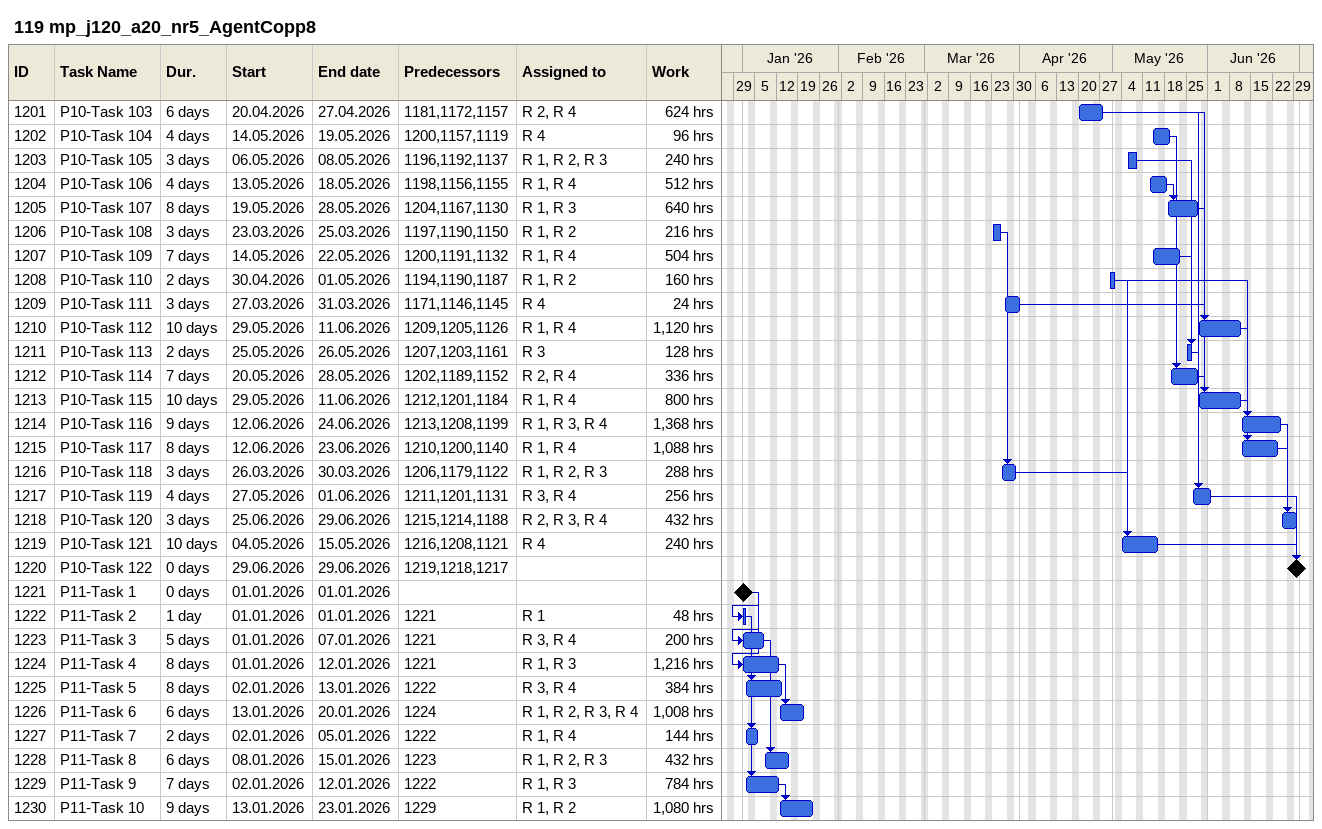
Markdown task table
119 mp_j120_a20_nr5_AgentCopp8

| ID | Task | Duration | Start | Finish | Predecessors | Resources | Work (h) |
|---|---|---|---|---|---|---|---|
| 1201 | P10-Task 103 | 6d | 2026-04-20 | 2026-04-27 | 1181, 1172, 1157 | R 2, R 4 | 624 |
| 1202 | P10-Task 104 | 4d | 2026-05-14 | 2026-05-19 | 1200, 1157, 1119 | R 4 | 96 |
| 1203 | P10-Task 105 | 3d | 2026-05-06 | 2026-05-08 | 1196, 1192, 1137 | R 1, R 2, R 3 | 240 |
| 1204 | P10-Task 106 | 4d | 2026-05-13 | 2026-05-18 | 1198, 1156, 1155 | R 1, R 4 | 512 |
| 1205 | P10-Task 107 | 8d | 2026-05-19 | 2026-05-28 | 1204, 1167, 1130 | R 1, R 3 | 640 |
| 1206 | P10-Task 108 | 3d | 2026-03-23 | 2026-03-25 | 1197, 1190, 1150 | R 1, R 2 | 216 |
| 1207 | P10-Task 109 | 7d | 2026-05-14 | 2026-05-22 | 1200, 1191, 1132 | R 1, R 4 | 504 |
| 1208 | P10-Task 110 | 2d | 2026-04-30 | 2026-05-01 | 1194, 1190, 1187 | R 1, R 2 | 160 |
| 1209 | P10-Task 111 | 3d | 2026-03-27 | 2026-03-31 | 1171, 1146, 1145 | R 4 | 24 |
| 1210 | P10-Task 112 | 10d | 2026-05-29 | 2026-06-11 | 1209, 1205, 1126 | R 1, R 4 | 1120 |
| 1211 | P10-Task 113 | 2d | 2026-05-25 | 2026-05-26 | 1207, 1203, 1161 | R 3 | 128 |
| 1212 | P10-Task 114 | 7d | 2026-05-20 | 2026-05-28 | 1202, 1189, 1152 | R 2, R 4 | 336 |
| 1213 | P10-Task 115 | 10d | 2026-05-29 | 2026-06-11 | 1212, 1201, 1184 | R 1, R 4 | 800 |
| 1214 | P10-Task 116 | 9d | 2026-06-12 | 2026-06-24 | 1213, 1208, 1199 | R 1, R 3, R 4 | 1368 |
| 1215 | P10-Task 117 | 8d | 2026-06-12 | 2026-06-23 | 1210, 1200, 1140 | R 1, R 4 | 1088 |
| 1216 | P10-Task 118 | 3d | 2026-03-26 | 2026-03-30 | 1206, 1179, 1122 | R 1, R 2, R 3 | 288 |
| 1217 | P10-Task 119 | 4d | 2026-05-27 | 2026-06-01 | 1211, 1201, 1131 | R 3, R 4 | 256 |
| 1218 | P10-Task 120 | 3d | 2026-06-25 | 2026-06-29 | 1215, 1214, 1188 | R 2, R 3, R 4 | 432 |
| 1219 | P10-Task 121 | 10d | 2026-05-04 | 2026-05-15 | 1216, 1208, 1121 | R 4 | 240 |
| 1220 | P10-Task 122 | 0d | 2026-06-29 | 2026-06-29 | 1219, 1218, 1217 |  |  |
| 1221 | P11-Task 1 | 0d | 2026-01-01 | 2026-01-01 |  |  |  |
| 1222 | P11-Task 2 | 1d | 2026-01-01 | 2026-01-01 | 1221 | R 1 | 48 |
| 1223 | P11-Task 3 | 5d | 2026-01-01 | 2026-01-07 | 1221 | R 3, R 4 | 200 |
| 1224 | P11-Task 4 | 8d | 2026-01-01 | 2026-01-12 | 1221 | R 1, R 3 | 1216 |
| 1225 | P11-Task 5 | 8d | 2026-01-02 | 2026-01-13 | 1222 | R 3, R 4 | 384 |
| 1226 | P11-Task 6 | 6d | 2026-01-13 | 2026-01-20 | 1224 | R 1, R 2, R 3, R 4 | 1008 |
| 1227 | P11-Task 7 | 2d | 2026-01-02 | 2026-01-05 | 1222 | R 1, R 4 | 144 |
| 1228 | P11-Task 8 | 6d | 2026-01-08 | 2026-01-15 | 1223 | R 1, R 2, R 3 | 432 |
| 1229 | P11-Task 9 | 7d | 2026-01-02 | 2026-01-12 | 1222 | R 1, R 3 | 784 |
| 1230 | P11-Task 10 | 9d | 2026-01-13 | 2026-01-23 | 1229 | R 1, R 2 | 1080 |
